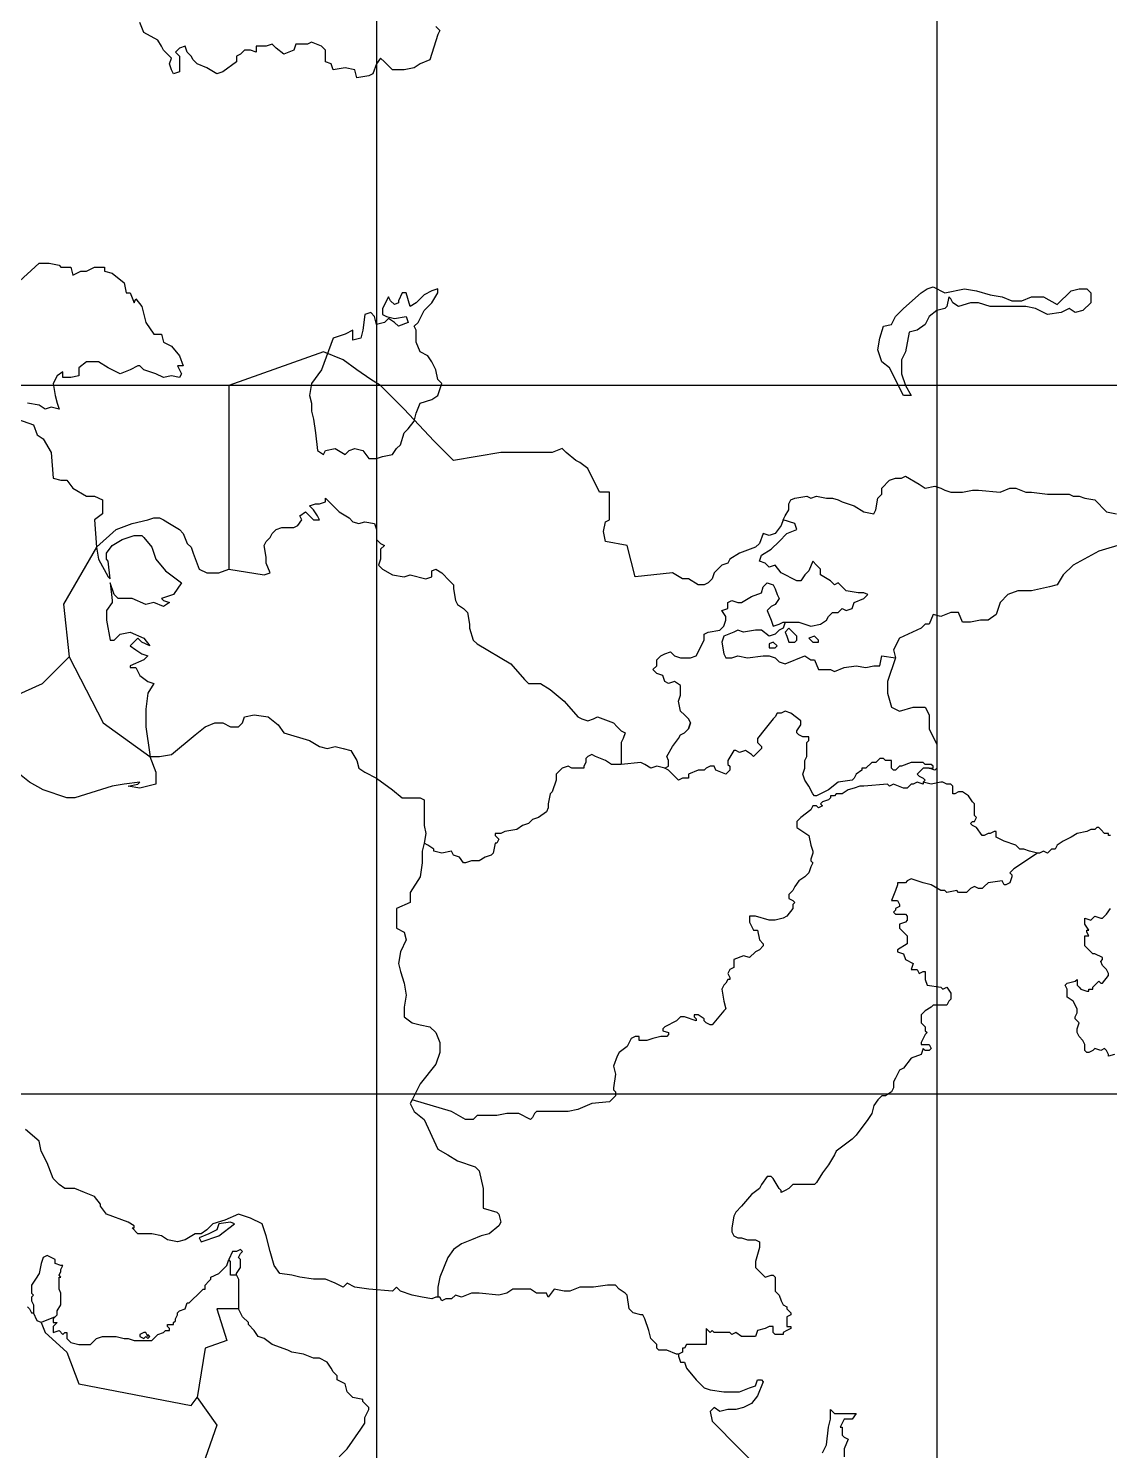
# Model space of a CAD drawing. Header units: millimetres. Extents: x 1844 to 27622, y 2629 to 17869.
# Drawn here: x 18211 to 20211, y 9519 to 12150 of the extents above; entities that cross this region are included whole.
import ezdxf

# ---------------------------------------------------------------- set-up
doc = ezdxf.new("R2010")
doc.units = ezdxf.units.MM
for name, color, linetype in [('COUNTRY', 212, 'Continuous'), ('MAJOR_LAKE', 5, 'Continuous'), ('网格线', 251, 'Continuous')]:
    doc.layers.add(name, color=color, linetype=linetype)

msp = doc.modelspace()

# ---------------------------------------------------------------- linework, layer by layer
at = {"layer": 'COUNTRY', "lineweight": -3}
for p, q in [((18337, 11190), (18276, 11085)), ((18276, 11085), (18286.5, 10987.4)), ((18286.5, 10987.4), (18349.3, 10865.4)), ((18349.3, 10865.4), (18435.6, 10803.1))]:
    msp.add_line(p, q, dxfattribs=at)
at = {"layer": 'COUNTRY', "lineweight": -3, "flags": 128}
for points in [[(18964.8, 12153.5), (18972.1, 12146.2), (18968.4, 12138.9), (18953.8, 12091.5), (18935.6, 12084.2), (18924.6, 12076.9), (18906.4, 12073.2), (18884.5, 12073.2), (18869.9, 12087.8), (18862.6, 12095.1), (18855.3, 12084.2), (18848, 12065.9), (18840.7, 12062.3), (18818.8, 12058.6), (18815.1, 12073.2), (18796.9, 12076.9), (18775, 12073.2), (18771.3, 12084.2), (18760.4, 12087.8), (18760.4, 12109.7), (18753.1, 12117), (18734.8, 12124.3), (18727.5, 12120.6), (18705.6, 12120.6), (18702, 12109.7), (18683.7, 12102.4), (18669.2, 12113.3), (18661.9, 12120.6), (18650.9, 12117), (18640, 12117), (18632.7, 12117), (18632.7, 12106), (18621.7, 12109.7), (18610.8, 12109.7), (18603.5, 12102.4), (18596.2, 12098.8), (18596.2, 12087.8), (18570.6, 12069.6), (18559.7, 12065.9), (18541.4, 12076.9), (18523.2, 12084.2), (18515.9, 12091.5), (18512.2, 12098.8), (18504.9, 12106), (18501.3, 12117), (18490.3, 12113.3), (18483, 12106), (18490.3, 12098.8), (18490.3, 12087.8), (18490.3, 12076.9), (18490.3, 12069.6), (18479.4, 12065.9), (18475.7, 12073.2), (18472.1, 12084.2), (18475.7, 12095.1), (18461.1, 12109.7), (18457.5, 12117), (18450.2, 12127.9), (18424.6, 12142.5), (18417.3, 12160.8)], [(19607.1, 11241.1), (19603.5, 11230.1), (19592.5, 11215.5), (19581.6, 11211.9), (19570.6, 11215.5), (19563.3, 11197.3), (19556, 11190), (19526.8, 11179), (19508.6, 11168.1), (19504.9, 11160.8), (19494, 11157.1), (19486.7, 11149.8), (19479.4, 11142.5), (19475.7, 11131.6), (19468.4, 11124.3), (19461.1, 11120.6), (19450.2, 11120.6), (19431.9, 11131.6), (19421, 11131.6), (19402.7, 11142.5), (19333.4, 11135.2), (19318.8, 11193.6), (19278.6, 11200.9), (19275, 11219.2), (19278.6, 11237.4), (19285.9, 11241.1), (19285.9, 11292.2), (19267.7, 11292.2), (19245.8, 11336), (19231.2, 11346.9), (19223.9, 11350.6), (19205.6, 11365.2), (19198.3, 11372.5), (19180.1, 11365.2), (19085.2, 11365.2), (18997.6, 11350.6), (18961.1, 11387.1), (18906.4, 11445.5), (18862.6, 11489.3), (18844.3, 11500.2), (18818.8, 11518.5), (18793.2, 11536.7), (18756.7, 11551.3), (18581.6, 11489.3), (18581.6, 11401.7), (18581.6, 11306.8), (18581.6, 11226.5), (18581.6, 11149.8)], [(19610.8, 11051.3), (19629, 11051.3), (19636.3, 11051.3), (19658.2, 11044), (19676.4, 11047.7), (19687.4, 11055), (19691, 11062.3), (19698.3, 11069.6), (19709.3, 11069.6), (19716.6, 11076.9), (19723.9, 11073.2), (19734.8, 11076.9), (19738.5, 11087.8), (19756.7, 11095.1), (19764, 11102.4), (19756.7, 11106), (19745.8, 11106), (19723.9, 11109.7), (19709.3, 11124.3), (19702, 11120.6), (19694.7, 11127.9), (19676.4, 11138.9), (19676.4, 11149.8), (19669.2, 11157.1), (19661.9, 11164.4), (19654.6, 11146.2), (19647.3, 11138.9), (19640, 11127.9), (19632.7, 11127.9), (19603.5, 11142.5), (19592.5, 11157.1), (19581.6, 11153.5), (19574.3, 11160.8), (19563.3, 11164.4), (19567, 11175.4), (19585.2, 11186.3), (19599.8, 11200.9), (19614.4, 11215.5), (19632.7, 11222.8), (19629, 11233.8), (19607.1, 11241.1), (19610.8, 11248.4), (19618.1, 11259.3), (19618.1, 11270.3), (19621.7, 11277.6), (19629, 11281.2), (19650.9, 11284.9), (19658.2, 11281.2), (19669.2, 11284.9), (19687.4, 11281.2), (19698.3, 11281.2), (19709.3, 11277.6), (19716.6, 11273.9), (19738.5, 11266.6), (19756.7, 11255.7), (19775, 11252), (19778.6, 11259.3), (19782.3, 11281.2), (19789.6, 11288.5), (19789.6, 11299.5), (19804.2, 11314.1), (19815.1, 11317.7), (19826.1, 11317.7), (19833.4, 11321.4), (19858.9, 11306.8), (19869.9, 11299.5), (19888.1, 11303.1), (19899.1, 11299.5), (19906.4, 11295.8), (19917.3, 11292.2), (19939.2, 11292.2), (19957.5, 11295.8), (19968.4, 11295.8), (20008.6, 11292.2), (20026.8, 11299.5), (20037.8, 11299.5), (20056, 11292.2), (20067, 11292.2), (20096.2, 11288.5), (20125.4, 11288.5), (20136.3, 11288.5), (20143.6, 11284.9), (20154.6, 11284.9), (20165.5, 11281.2), (20183.7, 11277.6), (20205.6, 11255.7), (20223.9, 11252)], [(18337, 11190), (18373.5, 11222.8), (18402.7, 11233.8), (18431.9, 11241.1), (18442.9, 11244.7), (18453.8, 11244.7), (18461.1, 11241.1), (18472.1, 11233.8), (18490.3, 11222.8), (18497.6, 11215.5), (18504.9, 11197.3), (18512.2, 11190), (18515.9, 11179), (18526.8, 11149.8), (18541.4, 11142.5), (18563.3, 11142.5), (18581.6, 11149.8), (18647.3, 11138.9), (18658.2, 11142.5), (18650.9, 11160.8), (18650.9, 11171.7), (18647.3, 11193.6), (18650.9, 11200.9), (18658.2, 11208.2), (18661.9, 11215.5), (18669.2, 11222.8), (18680.1, 11226.5), (18702, 11226.5), (18709.3, 11230.1), (18716.6, 11241.1), (18712.9, 11248.4), (18723.9, 11255.7), (18738.5, 11241.1), (18749.4, 11241.1), (18745.8, 11248.4), (18738.5, 11259.3), (18731.2, 11266.6), (18742.1, 11270.3), (18749.4, 11270.3), (18760.4, 11273.9), (18760.4, 11281.2), (18785.9, 11255.7), (18804.2, 11244.7), (18811.5, 11237.4), (18822.4, 11233.8), (18833.4, 11237.4), (18851.6, 11233.8), (18855.3, 11222.8), (18855.3, 11215.5), (18855.3, 11204.6), (18862.6, 11197.3), (18869.9, 11193.6), (18862.6, 11186.3), (18862.6, 11179), (18862.6, 11168.1), (18858.9, 11157.1), (18866.2, 11149.8), (18884.5, 11138.9), (18906.4, 11135.2), (18917.3, 11138.9), (18946.5, 11131.6), (18957.5, 11135.2), (18957.5, 11146.2), (18964.8, 11149.8), (18975.7, 11142.5), (18990.3, 11127.9), (18997.6, 11120.6), (18997.6, 11113.3), (19001.3, 11091.5), (19004.9, 11084.2), (19015.9, 11076.9), (19023.2, 11069.6), (19026.8, 11047.7), (19026.8, 11040.4), (19034.1, 11018.5), (19041.4, 11011.2), (19103.5, 10974.7), (19129, 10945.5), (19136.3, 10938.2), (19158.2, 10938.2), (19176.4, 10927.2), (19202, 10905.3), (19227.5, 10876.1), (19234.8, 10872.5), (19245.8, 10868.8), (19256.7, 10872.5), (19264, 10876.1), (19293.2, 10865.2), (19300.5, 10857.9), (19307.8, 10850.6), (19315.1, 10846.9), (19311.5, 10836), (19307.8, 10828.7), (19307.8, 10806.8), (19307.8, 10795.8), (19307.8, 10788.5), (19289.6, 10788.5), (19278.6, 10795.8), (19260.4, 10803.1), (19253.1, 10806.8), (19245.8, 10803.1), (19242.1, 10799.5), (19242.1, 10792.2), (19238.5, 10784.9), (19238.5, 10781.2), (19216.6, 10781.2), (19209.3, 10784.9), (19198.3, 10781.2), (19191, 10773.9), (19187.4, 10770.3), (19187.4, 10766.6), (19187.4, 10759.3), (19180.1, 10737.4), (19176.4, 10733.8), (19172.8, 10715.5), (19172.8, 10708.2), (19169.2, 10700.9), (19154.6, 10690), (19143.6, 10686.3), (19136.3, 10679), (19125.4, 10675.4), (19114.4, 10668.1), (19092.5, 10664.4), (19085.2, 10660.8), (19074.3, 10660.8), (19074.3, 10657.1), (19081.6, 10649.8), (19077.9, 10642.5), (19074.3, 10642.5), (19070.6, 10624.3), (19067, 10620.6), (19056, 10617), (19045.1, 10609.7), (19030.5, 10609.7), (19019.5, 10606), (19015.9, 10606), (19008.6, 10617), (18997.6, 10620.6), (18994, 10627.9), (18975.7, 10624.3), (18961.1, 10627.9), (18961.1, 10631.6), (18950.2, 10638.9), (18942.9, 10642.5)], [(20238.5, 11197.3), (20191, 11182.7), (20143.6, 11157.1), (20125.4, 11138.9), (20114.4, 11120.6), (20099.8, 11117), (20067, 11109.7), (20041.4, 11109.7), (20023.2, 11102.4), (20008.6, 11087.8), (20001.3, 11065.9), (19986.7, 11055), (19972.1, 11055), (19953.8, 11051.3), (19939.2, 11051.3), (19931.9, 11069.6), (19917.3, 11069.6), (19899.1, 11062.3), (19884.5, 11065.9), (19877.2, 11047.7), (19869.9, 11047.7), (19862.6, 11040.4), (19822.4, 11022.1), (19811.5, 11000.2), (19815.1, 10985.6)], [(19431.9, 10872.5), (19424.6, 10879.8), (19417.3, 10887.1), (19413.7, 10905.3), (19417.3, 10916.3), (19417.3, 10927.2), (19417.3, 10934.5), (19406.4, 10941.8), (19395.4, 10938.2), (19388.1, 10941.8), (19384.5, 10952.8), (19373.5, 10956.4), (19366.2, 10963.7), (19373.5, 10971), (19373.5, 10982), (19380.8, 10989.3), (19388.1, 10992.9), (19399.1, 10996.6), (19406.4, 10989.3), (19417.3, 10985.6), (19435.6, 10985.6), (19446.5, 10989.3), (19461.1, 11018.5), (19461.1, 11029.4), (19468.4, 11033.1), (19490.3, 11036.7), (19497.6, 11044), (19501.3, 11055), (19501.3, 11062.3), (19494, 11073.2), (19504.9, 11076.9), (19504.9, 11087.8), (19512.2, 11091.5), (19523.2, 11087.8), (19530.5, 11087.8), (19548.7, 11098.8), (19567, 11106), (19570.6, 11117), (19577.9, 11124.3), (19588.9, 11120.6), (19592.5, 11113.3), (19596.2, 11102.4), (19599.8, 11095.1), (19592.5, 11084.2), (19585.2, 11080.5), (19577.9, 11073.2), (19585.2, 11055), (19588.9, 11044), (19599.8, 11047.7), (19607.1, 11051.3), (19610.8, 11051.3), (19607.1, 11040.4), (19599.8, 11036.7), (19592.5, 11029.4), (19581.6, 11025.8), (19567, 11036.7), (19556, 11036.7), (19534.1, 11033.1), (19523.2, 11036.7), (19515.9, 11033.1), (19497.6, 11025.8), (19494, 11014.8), (19497.6, 10992.9), (19501.3, 10985.6), (19512.2, 10985.6), (19523.2, 10989.3), (19541.4, 10985.6), (19570.6, 10989.3), (19581.6, 10989.3), (19592.5, 10985.6), (19599.8, 10978.3), (19610.8, 10974.7), (19647.3, 10989.3), (19658.2, 10982), (19665.5, 10982), (19672.8, 10963.7), (19694.7, 10963.7), (19702, 10960.1), (19720.2, 10967.4), (19742.1, 10971), (19760.4, 10967.4), (19775, 10971), (19785.9, 10971), (19789.6, 10989.3), (19815.1, 10985.6), (19800.5, 10941.8), (19800.5, 10919.9), (19807.8, 10894.4), (19822.4, 10887.1), (19848, 10894.4), (19869.9, 10894.4), (19877.2, 10879.8), (19877.2, 10854.2), (19891.8, 10825), (19891.8, 10781.2), (19888.1, 10777.6), (19877.2, 10781.2), (19884.5, 10781.2), (19884.5, 10784.9), (19880.8, 10788.5), (19869.9, 10788.5), (19866.2, 10792.2), (19855.3, 10792.2), (19844.3, 10792.2), (19826.1, 10784.9), (19822.4, 10784.9), (19815.1, 10777.6), (19811.5, 10777.6), (19807.8, 10781.2), (19807.8, 10795.8), (19800.5, 10795.8), (19796.9, 10795.8), (19793.2, 10799.5), (19785.9, 10799.5), (19778.6, 10792.2), (19771.3, 10792.2), (19760.4, 10781.2), (19753.1, 10781.2), (19753.1, 10777.6), (19742.1, 10770.3), (19738.5, 10763), (19734.8, 10759.3), (19709.3, 10755.7), (19691, 10741.1), (19676.4, 10733.8), (19669.2, 10730.1), (19665.5, 10730.1), (19661.9, 10733.8), (19654.6, 10748.4), (19647.3, 10759.3), (19643.6, 10770.3), (19647.3, 10781.2), (19647.3, 10795.8), (19650.9, 10803.1), (19650.9, 10810.4), (19650.9, 10821.4), (19650.9, 10828.7), (19654.6, 10832.3), (19654.6, 10836), (19654.6, 10839.6), (19647.3, 10839.6), (19643.6, 10839.6), (19636.3, 10843.3), (19632.7, 10846.9), (19632.7, 10850.6), (19640, 10861.5), (19640, 10868.8), (19621.7, 10883.4), (19610.8, 10887.1), (19603.5, 10883.4), (19596.2, 10883.4), (19592.5, 10876.1), (19588.9, 10872.5), (19574.3, 10854.2), (19559.7, 10836), (19559.7, 10828.7), (19567, 10821.4), (19567, 10817.7), (19556, 10806.8), (19552.4, 10803.1), (19548.7, 10806.8), (19537.8, 10814.1), (19526.8, 10810.4), (19519.5, 10814.1), (19515.9, 10814.1), (19504.9, 10795.8), (19504.9, 10788.5), (19508.6, 10784.9), (19508.6, 10777.6), (19504.9, 10773.9), (19501.3, 10770.3), (19483, 10777.6), (19479.4, 10784.9), (19472.1, 10784.9), (19464.8, 10781.2), (19461.1, 10777.6), (19457.5, 10777.6), (19450.2, 10777.6), (19431.9, 10770.3), (19431.9, 10763), (19421, 10763), (19413.7, 10759.3), (19395.4, 10777.6), (19388.1, 10781.2), (19395.4, 10784.9), (19395.4, 10795.8), (19391.8, 10803.1), (19402.7, 10821.4), (19413.7, 10836), (19417.3, 10843.3), (19424.6, 10846.9), (19431.9, 10854.2)], [(19618.1, 11040.4), (19610.8, 11033.1), (19614.4, 11025.8), (19618.1, 11014.8), (19629, 11014.8), (19632.7, 11018.5), (19632.7, 11025.8), (19618.1, 11040.4)], [(19654.6, 11022.1), (19661.9, 11014.8), (19672.8, 11014.8), (19672.8, 11018.5), (19665.5, 11025.8), (19654.6, 11022.1)], [(19596.2, 11007.5), (19588.9, 11014.8), (19581.6, 11011.2), (19581.6, 11003.9), (19592.5, 11003.9), (19596.2, 11007.5)], [(18435.6, 10803.1), (18453.8, 10803.1), (18475.7, 10806.8), (18519.5, 10843.3), (18537.8, 10857.9), (18556, 10865.2), (18570.6, 10865.2), (18585.2, 10857.9), (18599.8, 10857.9), (18607.1, 10865.2), (18610.8, 10876.1), (18629, 10879.8), (18654.6, 10876.1), (18672.8, 10861.5), (18683.7, 10846.9), (18731.2, 10832.3), (18749.4, 10821.4), (18764, 10817.7), (18778.6, 10821.4), (18793.2, 10817.7), (18807.8, 10814.1), (18818.8, 10795.8), (18822.4, 10781.2), (18833.4, 10773.9), (18855.3, 10763), (18884.5, 10741.1), (18902.7, 10726.5), (18935.6, 10726.5), (18942.9, 10722.8), (18942.9, 10675.4), (18946.5, 10660.8), (18942.9, 10642.5), (18939.2, 10627.9), (18939.2, 10606), (18935.6, 10580.5), (18917.3, 10551.3), (18917.3, 10533.1), (18891.8, 10522.1), (18891.8, 10511.2), (18891.8, 10485.6), (18906.4, 10478.3), (18910, 10463.7), (18899.1, 10441.8), (18895.4, 10419.9), (18899.1, 10405.3), (18906.4, 10383.4), (18910, 10361.5), (18906.4, 10339.6), (18906.4, 10321.4), (18921, 10310.4), (18935.6, 10306.8), (18953.8, 10303.1), (18964.8, 10292.2), (18972.1, 10273.9), (18972.1, 10255.7), (18964.8, 10233.8), (18935.6, 10197.3), (18921, 10168.1), (18917.3, 10160.8), (18924.6, 10146.2), (18942.9, 10131.6), (18968.4, 10076.9), (18986.7, 10065.9), (19004.9, 10055), (19037.8, 10044), (19045.1, 10036.7), (19052.4, 10003.9), (19052.4, 9985.6), (19052.4, 9967.4), (19077.9, 9960.1), (19081.6, 9956.4), (19085.2, 9941.8), (19081.6, 9934.5), (19063.3, 9919.9), (19048.7, 9916.3), (19030.5, 9909), (19012.2, 9901.7), (18997.6, 9890.7), (18986.7, 9876.1), (18972.1, 9839.6), (18968.4, 9821.4), (18968.4, 9803.1)], [(19388.1, 10781.2), (19373.5, 10784.9), (19362.6, 10781.2), (19351.6, 10788.5), (19344.3, 10792.2), (19307.8, 10788.5)], [(19877.2, 10781.2), (19869.9, 10781.2), (19866.2, 10781.2), (19855.3, 10770.3), (19858.9, 10766.6), (19866.2, 10763), (19869.9, 10759.3), (19866.2, 10755.7)], [(20077.9, 10624.3), (20063.3, 10627.9), (20052.4, 10631.6), (20045.1, 10631.6), (20037.8, 10638.9), (20015.9, 10646.2), (20001.3, 10653.5), (20001.3, 10660.8), (20001.3, 10664.4), (19997.6, 10664.4), (19990.3, 10660.8), (19986.7, 10660.8), (19979.4, 10657.1), (19975.7, 10657.1), (19964.8, 10671.7), (19957.5, 10675.4), (19953.8, 10679), (19957.5, 10682.7), (19961.1, 10682.7), (19964.8, 10690), (19961.1, 10693.6), (19961.1, 10697.3), (19961.1, 10708.2), (19961.1, 10715.5), (19957.5, 10719.2), (19950.2, 10730.1), (19939.2, 10737.4), (19931.9, 10737.4), (19924.6, 10733.8), (19921, 10733.8), (19921, 10748.4), (19917.3, 10752), (19910, 10752), (19902.7, 10755.7), (19899.1, 10755.7), (19880.8, 10752), (19866.2, 10755.7), (19866.2, 10752), (19855.3, 10755.7), (19848, 10752), (19844.3, 10752), (19837, 10744.7), (19829.7, 10744.7), (19811.5, 10752), (19804.2, 10748.4), (19800.5, 10752), (19756.7, 10748.4), (19749.4, 10748.4), (19738.5, 10744.7), (19727.5, 10741.1), (19716.6, 10733.8), (19705.6, 10733.8), (19702, 10730.1), (19694.7, 10730.1), (19694.7, 10726.5), (19691, 10722.8), (19680.1, 10719.2), (19676.4, 10715.5), (19680.1, 10711.9), (19672.8, 10708.2), (19669.2, 10711.9), (19661.9, 10711.9), (19658.2, 10704.6), (19640, 10690), (19632.7, 10682.7), (19632.7, 10675.4), (19632.7, 10671.7), (19643.6, 10664.4), (19654.6, 10657.1), (19658.2, 10638.9), (19661.9, 10627.9), (19661.9, 10624.3), (19658.2, 10613.3), (19658.2, 10609.7), (19661.9, 10606), (19658.2, 10598.8), (19654.6, 10587.8), (19647.3, 10580.5), (19636.3, 10573.2), (19629, 10562.3), (19625.4, 10555), (19618.1, 10547.7), (19618.1, 10540.4), (19625.4, 10536.7), (19629, 10533.1), (19625.4, 10529.4), (19625.4, 10522.1), (19614.4, 10507.5), (19607.1, 10503.9), (19592.5, 10500.2), (19581.6, 10500.2), (19556, 10507.5), (19548.7, 10507.5), (19545.1, 10507.5), (19545.1, 10500.2), (19545.1, 10496.6), (19552.4, 10482), (19559.7, 10482), (19563.3, 10463.7), (19570.6, 10456.4), (19570.6, 10452.8), (19563.3, 10445.5), (19556, 10441.8), (19545.1, 10430.9), (19534.1, 10434.5), (19515.9, 10427.2), (19515.9, 10412.6), (19508.6, 10409), (19504.9, 10401.7), (19508.6, 10394.4), (19508.6, 10390.7), (19504.9, 10390.7), (19501.3, 10383.4), (19497.6, 10379.8), (19494, 10372.5), (19497.6, 10350.6), (19501.3, 10336), (19497.6, 10332.3), (19475.7, 10306.8), (19472.1, 10306.8), (19464.8, 10310.4), (19461.1, 10314.1), (19461.1, 10317.7), (19450.2, 10325), (19442.9, 10325), (19442.9, 10321.4), (19446.5, 10317.7), (19446.5, 10314.1), (19424.6, 10321.4), (19417.3, 10321.4), (19413.7, 10317.7), (19410, 10314.1), (19388.1, 10303.1), (19384.5, 10299.5), (19384.5, 10295.8), (19395.4, 10292.2), (19395.4, 10288.5), (19391.8, 10284.9), (19380.8, 10284.9), (19366.2, 10281.2), (19355.3, 10277.6), (19340.7, 10277.6), (19340.7, 10284.9), (19333.4, 10284.9), (19326.1, 10281.2), (19318.8, 10266.6), (19304.2, 10255.7), (19300.5, 10248.4), (19293.2, 10230.1), (19296.9, 10215.5), (19293.2, 10190), (19293.2, 10186.3), (19296.9, 10182.7), (19296.9, 10175.4), (19285.9, 10164.4), (19253.1, 10160.8), (19227.5, 10149.8), (19209.3, 10146.2), (19176.4, 10146.2), (19158.2, 10146.2), (19150.9, 10146.2), (19147.3, 10142.5), (19143.6, 10135.2), (19140, 10131.6), (19118.1, 10142.5), (19096.2, 10142.5), (19077.9, 10138.9), (19063.3, 10138.9), (19052.4, 10138.9), (19041.4, 10138.9), (19037.8, 10135.2), (19034.1, 10131.6), (19026.8, 10131.6), (19019.5, 10131.6), (18994, 10146.2), (18921, 10168.1)], [(20212.9, 10657.1), (20209.3, 10657.1), (20209.3, 10660.8), (20205.6, 10660.8), (20202, 10660.8), (20194.7, 10668.1), (20191, 10671.7), (20187.4, 10671.7), (20183.7, 10668.1), (20176.4, 10668.1), (20169.2, 10664.4), (20150.9, 10660.8), (20140, 10653.5), (20125.4, 10646.2), (20114.4, 10638.9), (20110.8, 10631.6), (20103.5, 10631.6), (20096.2, 10624.3), (20088.9, 10627.9), (20081.6, 10624.3), (20077.9, 10624.3), (20034.1, 10595.1), (20026.8, 10587.8), (20030.5, 10584.2), (20030.5, 10580.5), (20026.8, 10569.6), (20019.5, 10565.9), (20015.9, 10565.9), (20012.2, 10573.2), (19986.7, 10569.6), (19979.4, 10562.3), (19975.7, 10558.6), (19968.4, 10558.6), (19961.1, 10562.3), (19953.8, 10558.6), (19950.2, 10555), (19946.5, 10551.3), (19942.9, 10551.3), (19935.6, 10551.3), (19931.9, 10551.3), (19928.3, 10555), (19910, 10551.3), (19906.4, 10555), (19899.1, 10555), (19880.8, 10565.9), (19866.2, 10569.6), (19844.3, 10576.9), (19837, 10573.2), (19833.4, 10569.6), (19822.4, 10569.6), (19818.8, 10569.6), (19818.8, 10565.9), (19815.1, 10555), (19807.8, 10536.7), (19818.8, 10536.7), (19822.4, 10529.4), (19822.4, 10525.8), (19815.1, 10522.1), (19815.1, 10518.5), (19811.5, 10514.8), (19815.1, 10511.2), (19818.8, 10511.2), (19833.4, 10511.2), (19837, 10507.5), (19837, 10503.9), (19837, 10500.2), (19833.4, 10496.6), (19822.4, 10492.9), (19822.4, 10485.6), (19837, 10471), (19837, 10463.7), (19837, 10456.4), (19818.8, 10445.5), (19818.8, 10441.8), (19829.7, 10438.2), (19833.4, 10427.2), (19848, 10419.9), (19844.3, 10409), (19855.3, 10409), (19858.9, 10401.7), (19866.2, 10405.3), (19869.9, 10405.3), (19869.9, 10398), (19869.9, 10390.7), (19873.5, 10379.8), (19899.1, 10376.1), (19902.7, 10372.5), (19910, 10376.1), (19917.3, 10365.2), (19917.3, 10357.9), (19917.3, 10354.2), (19913.7, 10350.6), (19910, 10343.3), (19899.1, 10343.3), (19895.4, 10343.3), (19891.8, 10343.3), (19884.5, 10343.3), (19880.8, 10339.6), (19869.9, 10332.3), (19862.6, 10325), (19862.6, 10310.4), (19869.9, 10303.1), (19869.9, 10295.8), (19873.5, 10292.2), (19869.9, 10288.5), (19866.2, 10281.2), (19862.6, 10273.9), (19862.6, 10270.3), (19866.2, 10270.3), (19877.2, 10270.3), (19880.8, 10263), (19877.2, 10259.3), (19873.5, 10259.3), (19869.9, 10259.3), (19866.2, 10263), (19862.6, 10252), (19844.3, 10244.7), (19829.7, 10226.5), (19822.4, 10222.8), (19818.8, 10215.5), (19815.1, 10208.2), (19811.5, 10200.9), (19811.5, 10190), (19807.8, 10182.7), (19796.9, 10175.4), (19789.6, 10175.4), (19782.3, 10168.1), (19775, 10157.1), (19771.3, 10142.5), (19764, 10131.6), (19742.1, 10102.4), (19734.8, 10095.1), (19720.2, 10084.2), (19705.6, 10073.2), (19702, 10065.9), (19691, 10047.7), (19680.1, 10033.1), (19669.2, 10014.8), (19665.5, 10011.2), (19658.2, 10011.2), (19632.7, 10011.2), (19625.4, 10011.2), (19618.1, 10003.9), (19610.8, 10000.2), (19603.5, 9996.6), (19603.5, 10000.2), (19599.8, 10003.9), (19588.9, 10022.1), (19585.2, 10025.8), (19577.9, 10025.8), (19567, 10011.2), (19563.3, 10003.9), (19548.7, 9992.9), (19530.5, 9971), (19519.5, 9960.1), (19515.9, 9952.8), (19512.2, 9930.9), (19512.2, 9923.6), (19515.9, 9916.3), (19523.2, 9912.6), (19530.5, 9912.6), (19541.4, 9909), (19552.4, 9909), (19556, 9909), (19563.3, 9905.3), (19563.3, 9898), (19563.3, 9894.4), (19556, 9868.8), (19556, 9861.5), (19556, 9857.9), (19570.6, 9843.3), (19574.3, 9839.6), (19585.2, 9843.3), (19588.9, 9843.3), (19592.5, 9839.6), (19592.5, 9825), (19592.5, 9814.1), (19599.8, 9806.8), (19603.5, 9795.8), (19607.1, 9788.5), (19614.4, 9784.9), (19614.4, 9781.2), (19621.7, 9773.9), (19621.7, 9770.3), (19614.4, 9766.6), (19614.4, 9752), (19614.4, 9748.4), (19621.7, 9748.4), (19621.7, 9744.7), (19614.4, 9741.1), (19607.1, 9737.4), (19607.1, 9733.8), (19603.5, 9733.8), (19599.8, 9733.8), (19592.5, 9733.8), (19588.9, 9737.4), (19588.9, 9741.1), (19588.9, 9744.7), (19588.9, 9748.4), (19581.6, 9748.4), (19574.3, 9744.7), (19559.7, 9741.1), (19556, 9730.1), (19552.4, 9730.1), (19548.7, 9730.1), (19530.5, 9730.1), (19519.5, 9737.4), (19512.2, 9733.8), (19508.6, 9737.4), (19490.3, 9737.4), (19486.7, 9737.4), (19479.4, 9737.4), (19475.7, 9741.1), (19472.1, 9737.4), (19468.4, 9741.1), (19464.8, 9744.7), (19464.8, 9737.4), (19464.8, 9715.5), (19439.2, 9715.5), (19435.6, 9715.5), (19428.3, 9715.5), (19424.6, 9708.2), (19421, 9708.2), (19421, 9700.9), (19413.7, 9697.3)], [(20220.2, 10252), (20209.3, 10248.4), (20209.3, 10252), (20205.6, 10259.3), (20202, 10263), (20194.7, 10259.3), (20183.7, 10263), (20180.1, 10259.3), (20172.8, 10255.7), (20169.2, 10255.7), (20165.5, 10259.3), (20165.5, 10270.3), (20161.9, 10277.6), (20154.6, 10284.9), (20150.9, 10292.2), (20150.9, 10299.5), (20154.6, 10310.4), (20147.3, 10317.7), (20147.3, 10321.4), (20150.9, 10328.7), (20150.9, 10336), (20143.6, 10350.6), (20132.7, 10357.9), (20132.7, 10372.5), (20129, 10379.8), (20132.7, 10383.4), (20147.3, 10387.1), (20150.9, 10390.7), (20150.9, 10379.8), (20154.6, 10376.1), (20158.2, 10372.5), (20169.2, 10368.8), (20172.8, 10368.8), (20172.8, 10372.5), (20180.1, 10372.5), (20180.1, 10376.1), (20183.7, 10379.8), (20191, 10387.1), (20194.7, 10383.4), (20198.3, 10383.4), (20209.3, 10398), (20209.3, 10401.7), (20205.6, 10409), (20198.3, 10416.3), (20194.7, 10423.6), (20198.3, 10427.2), (20198.3, 10430.9), (20183.7, 10438.2), (20180.1, 10438.2), (20176.4, 10441.8), (20165.5, 10452.8), (20165.5, 10471), (20172.8, 10471), (20169.2, 10478.3), (20169.2, 10482), (20172.8, 10482), (20165.5, 10492.9), (20165.5, 10500.2), (20165.5, 10503.9), (20176.4, 10500.2), (20183.7, 10507.5), (20194.7, 10503.9), (20198.3, 10503.9), (20205.6, 10511.2), (20212.9, 10522.1)], [(18596.2, 9843.3), (18585.2, 9843.3), (18585.2, 9846.9), (18585.2, 9854.2), (18585.2, 9857.9), (18585.2, 9861.5), (18585.2, 9868.8), (18581.6, 9872.5)], [(18234.8, 9755.7), (18227.5, 9759.3), (18220.2, 9773.9)], [(18260.4, 9766.6), (18234.8, 9755.7), (18242.1, 9737.4), (18282.3, 9700.9), (18304.2, 9642.5), (18512.2, 9602.4), (18523.2, 9617)], [(18599.8, 9781.2), (18559.7, 9781.2), (18577.9, 9722.8), (18537.8, 9708.2), (18523.2, 9617), (18559.7, 9565.9), (18508.6, 9419.9), (18304.2, 9346.9), (18373.5, 9171.7)]]:
    msp.add_lwpolyline(points, dxfattribs=at)
at = {"layer": 'COUNTRY', "lineweight": -3}
msp.add_lwpolyline([(18088.9, 10894.4), (18186.8, 10915.2), (18237.4, 10938.3), (18286.5, 10987.4)], dxfattribs=at)
at = {"layer": 'COUNTRY', "lineweight": -3, "flags": 128}
msp.add_lwpolyline([(19431.9, 10872.5), (19435.6, 10865.2), (19431.9, 10854.2), (19435.6, 10865.2)], close=True, dxfattribs=at)
at = {"layer": 'COUNTRY', "linetype": 'Continuous', "lineweight": -3}
for points in [[(18968.4, 9803.1), (18964.8, 9803.1), (18957.5, 9799.5), (18939.2, 9803.1), (18921, 9806.8), (18899.1, 9814.1), (18891.8, 9821.4), (18884.5, 9814.1), (18840.7, 9817.7), (18815.1, 9821.4), (18800.5, 9828.7), (18796.9, 9825), (18793.2, 9821.4), (18778.6, 9828.7), (18760.4, 9836), (18738.5, 9836), (18712.9, 9839.6), (18698.3, 9843.3), (18676.4, 9846.9), (18665.5, 9861.5), (18658.2, 9887.1), (18650.9, 9916.3), (18643.6, 9938.2), (18621.7, 9949.1), (18610.8, 9952.8), (18599.8, 9956.4), (18574.3, 9945.5), (18552.4, 9938.2), (18541.4, 9927.2), (18530.5, 9919.9), (18519.5, 9919.9), (18501.3, 9909), (18486.7, 9905.3), (18468.4, 9909), (18457.5, 9916.3), (18439.2, 9919.9), (18421, 9919.9), (18413.7, 9919.9), (18402.7, 9930.9), (18406.4, 9930.9), (18406.4, 9934.5), (18395.4, 9941.8), (18355.3, 9956.4), (18344.3, 9971), (18344.3, 9974.7), (18333.4, 9989.3), (18315.1, 9996.6), (18296.9, 10003.9), (18278.6, 10003.9), (18267.7, 10011.2), (18256.7, 10022.1), (18245.8, 10051.3), (18234.8, 10073.2), (18231.2, 10091.5), (18205.6, 10113.3)], [(18592.5, 9938.2), (18585.2, 9941.8), (18563.3, 9938.2), (18559.7, 9927.2), (18545.1, 9919.9), (18526.8, 9912.6), (18530.5, 9905.3), (18563.3, 9916.3), (18592.5, 9938.2)], [(18260.4, 9766.6), (18264, 9770.3), (18264, 9777.6), (18271.3, 9788.5), (18271.3, 9792.2), (18271.3, 9810.4), (18267.7, 9817.7), (18267.7, 9828.7), (18267.7, 9839.6), (18271.3, 9839.6), (18267.7, 9843.3), (18271.3, 9850.6), (18271.3, 9854.2), (18275, 9861.5), (18271.3, 9861.5), (18260.4, 9865.2), (18260.4, 9868.8), (18260.4, 9872.5), (18253.1, 9876.1), (18245.8, 9879.8), (18238.5, 9876.1), (18234.8, 9865.2), (18231.2, 9846.9), (18223.9, 9836), (18216.6, 9825), (18216.6, 9817.7), (18216.6, 9810.4), (18220.2, 9806.8), (18216.6, 9803.1), (18216.6, 9795.8), (18220.2, 9788.5), (18220.2, 9784.9), (18220.2, 9781.2), (18220.2, 9773.9), (18220.2, 9773.9)], [(18260.4, 9766.6), (18256.7, 9763), (18256.7, 9755.7), (18264, 9755.7), (18256.7, 9748.4), (18256.7, 9737.4), (18267.7, 9741.1), (18275, 9733.8), (18278.6, 9737.4), (18282.3, 9737.4), (18282.3, 9726.5), (18289.6, 9719.2), (18304.2, 9715.5), (18326.1, 9715.5), (18329.7, 9719.2), (18337, 9726.5), (18348, 9730.1), (18373.5, 9730.1), (18388.1, 9726.5), (18395.4, 9726.5), (18406.4, 9722.8), (18439.2, 9722.8), (18442.9, 9726.5), (18450.2, 9733.8), (18461.1, 9737.4), (18464.8, 9741.1), (18472.1, 9741.1), (18472.1, 9744.7), (18468.4, 9748.4), (18468.4, 9752), (18468.4, 9752), (18479.4, 9752), (18479.4, 9755.7), (18483, 9759.3), (18483, 9763), (18486.7, 9770.3), (18486.7, 9773.9), (18490.3, 9777.6), (18501.3, 9781.2), (18504.9, 9792.2), (18508.6, 9792.2), (18515.9, 9799.5), (18523.2, 9806.8), (18530.5, 9814.1), (18534.1, 9817.7), (18537.8, 9817.7), (18537.8, 9821.4), (18537.8, 9825), (18545.1, 9832.3), (18545.1, 9832.3), (18548.7, 9836), (18548.7, 9839.6), (18563.3, 9846.9), (18577.9, 9861.5), (18581.6, 9872.5)], [(18596.2, 9843.3), (18596.2, 9846.9), (18603.5, 9857.9), (18603.5, 9868.8), (18603.5, 9872.5), (18599.8, 9876.1), (18603.5, 9883.4), (18607.1, 9887.1), (18603.5, 9890.7), (18596.2, 9887.1), (18588.9, 9887.1), (18581.6, 9872.5)], [(18596.2, 9843.3), (18599.8, 9836), (18599.8, 9792.2), (18599.8, 9781.2)], [(19413.7, 9697.3), (19410, 9697.3), (19391.8, 9704.6), (19377.2, 9704.6), (19373.5, 9708.2), (19373.5, 9715.5), (19369.9, 9719.2), (19362.6, 9726.5), (19358.9, 9741.1), (19351.6, 9763), (19348, 9770.3), (19344.3, 9770.3), (19329.7, 9773.9), (19322.4, 9781.2), (19318.8, 9806.8), (19315.1, 9810.4), (19304.2, 9817.7), (19296.9, 9825), (19282.3, 9825), (19256.7, 9821.4), (19231.2, 9821.4), (19212.9, 9814.1), (19202, 9814.1), (19183.7, 9817.7), (19172.8, 9803.1), (19169.2, 9810.4), (19150.9, 9810.4), (19140, 9817.7), (19121.7, 9817.7), (19107.1, 9817.7), (19096.2, 9810.4), (19081.6, 9806.8), (19045.1, 9810.4), (19030.5, 9810.4), (19012.2, 9803.1), (19001.3, 9806.8), (18994, 9799.5), (18983, 9799.5), (18975.7, 9795.8), (18972.1, 9803.1), (18968.4, 9803.1)], [(18209.3, 9784.9), (18212.9, 9781.2), (18216.6, 9773.9), (18220.2, 9773.9)], [(18785.9, 9507.5), (18800.5, 9522.1), (18826.1, 9558.6), (18833.4, 9569.6), (18833.4, 9580.5), (18840.7, 9595.1), (18840.7, 9598.8), (18833.4, 9606), (18829.7, 9609.7), (18829.7, 9613.3), (18811.5, 9617), (18800.5, 9627.9), (18796.9, 9642.5), (18789.6, 9646.2), (18782.3, 9649.8), (18782.3, 9657.1), (18775, 9664.4), (18771.3, 9671.7), (18764, 9682.7), (18749.4, 9690), (18738.5, 9690), (18720.2, 9697.3), (18698.3, 9700.9), (18691, 9704.6), (18661.9, 9715.5), (18647.3, 9726.5), (18636.3, 9730.1), (18629, 9741.1), (18618.1, 9752), (18618.1, 9755.7), (18607.1, 9766.6), (18599.8, 9781.2)], [(18417.3, 9730.1), (18424.6, 9726.5), (18428.3, 9730.1), (18431.9, 9726.5), (18435.6, 9730.1), (18431.9, 9733.8), (18431.9, 9730.1), (18428.3, 9737.4), (18424.6, 9737.4), (18417.3, 9733.8), (18417.3, 9730.1)], [(19413.7, 9697.3), (19413.7, 9693.6), (19417.3, 9682.7), (19424.6, 9682.7), (19428.3, 9671.7), (19446.5, 9649.8), (19461.1, 9635.2), (19472.1, 9631.6), (19497.6, 9627.9), (19526.8, 9627.9), (19545.1, 9635.2), (19556, 9638.9), (19559.7, 9649.8), (19567, 9649.8), (19570.6, 9646.2), (19559.7, 9620.6), (19548.7, 9606), (19534.1, 9598.8), (19519.5, 9595.1), (19504.9, 9595.1), (19490.3, 9591.5), (19479.4, 9598.8), (19472.1, 9591.5), (19475.7, 9573.2), (19526.8, 9522.1), (19545.1, 9503.9)], [(19680.1, 9514.8), (19687.4, 9529.4), (19691, 9562.3), (19694.7, 9576.9), (19694.7, 9595.1), (19698.3, 9591.5), (19702, 9587.8), (19738.5, 9587.8), (19742.1, 9587.8), (19734.8, 9576.9), (19720.2, 9576.9), (19712.9, 9562.3), (19716.6, 9562.3), (19716.6, 9547.7), (19720.2, 9544), (19727.5, 9540.4), (19720.2, 9522.1), (19720.2, 9507.5)]]:
    msp.add_lwpolyline(points, dxfattribs=at)
at = {"layer": 'MAJOR_LAKE', "linetype": 'Continuous', "lineweight": -3}
for points in [[(18187.4, 11675.4), (18231.2, 11715.5), (18249.4, 11715.5), (18267.7, 11711.9), (18271.3, 11708.2), (18289.6, 11708.2), (18293.2, 11693.6), (18307.8, 11700.9), (18318.8, 11700.9), (18333.4, 11708.2), (18351.6, 11708.2), (18351.6, 11700.9), (18366.2, 11697.3), (18388.1, 11679), (18391.8, 11660.8), (18399.1, 11660.8), (18406.4, 11642.5), (18410, 11649.8), (18421, 11635.2), (18428.3, 11606), (18442.9, 11584.2), (18457.5, 11584.2), (18461.1, 11569.6), (18475.7, 11562.3), (18490.3, 11544), (18497.6, 11525.8), (18486.7, 11525.8), (18494, 11511.2), (18490.3, 11503.9), (18475.7, 11507.5), (18461.1, 11503.9), (18446.5, 11511.2), (18424.6, 11518.5), (18417.3, 11525.8), (18413.7, 11525.8), (18399.1, 11518.5), (18380.8, 11511.2), (18358.9, 11522.1), (18340.7, 11533.1), (18318.8, 11533.1), (18304.2, 11522.1), (18304.2, 11507.5), (18289.6, 11503.9), (18275, 11503.9), (18275, 11514.8), (18264, 11507.5), (18256.7, 11492.9), (18260.4, 11471), (18264, 11456.4), (18267.7, 11445.5), (18253.1, 11449.1), (18242.1, 11445.5), (18231.2, 11452.8), (18209.3, 11456.4)], [(18855.3, 11354.2), (18866.2, 11357.9), (18884.5, 11361.5), (18891.8, 11372.5), (18899.1, 11379.8), (18906.4, 11401.7), (18913.7, 11409), (18924.6, 11423.6), (18928.3, 11438.2), (18935.6, 11456.4), (18957.5, 11463.7), (18968.4, 11471), (18975.7, 11492.9), (18968.4, 11500.2), (18964.8, 11518.5), (18957.5, 11533.1), (18950.2, 11544), (18935.6, 11551.3), (18928.3, 11569.6), (18928.3, 11591.5), (18924.6, 11598.8), (18931.9, 11606), (18942.9, 11627.9), (18957.5, 11642.5), (18968.4, 11660.8), (18968.4, 11668.1), (18957.5, 11664.4), (18942.9, 11657.1), (18928.3, 11642.5), (18917.3, 11635.2), (18910, 11660.8), (18902.7, 11660.8), (18895.4, 11646.2), (18895.4, 11642.5), (18888.1, 11638.9), (18880.8, 11646.2), (18877.2, 11653.5), (18866.2, 11631.6), (18866.2, 11620.6), (18873.5, 11617), (18888.1, 11613.3), (18910, 11617), (18913.7, 11606), (18895.4, 11598.8), (18888.1, 11606), (18877.2, 11613.3), (18869.9, 11606), (18855.3, 11602.4), (18851.6, 11617), (18844.3, 11624.3), (18833.4, 11620.6), (18829.7, 11591.5), (18826.1, 11576.9), (18811.5, 11573.2), (18811.5, 11584.2), (18811.5, 11591.5), (18796.9, 11584.2), (18775, 11576.9), (18753.1, 11518.5), (18734.8, 11492.9), (18731.2, 11471), (18734.8, 11456.4), (18734.8, 11441.8), (18738.5, 11427.2), (18742.1, 11401.7), (18745.8, 11368.8), (18756.7, 11361.5), (18760.4, 11368.8), (18778.6, 11372.5), (18796.9, 11361.5), (18804.2, 11368.8), (18815.1, 11372.5), (18829.7, 11368.8), (18840.7, 11354.2), (18855.3, 11354.2)], [(19884.5, 11671.7), (19906.4, 11660.8), (19942.9, 11668.1), (19964.8, 11664.4), (19990.3, 11657.1), (20012.2, 11653.5), (20030.5, 11646.2), (20048.7, 11646.2), (20067, 11653.5), (20088.9, 11653.5), (20114.4, 11638.9), (20140, 11664.4), (20154.6, 11668.1), (20169.2, 11668.1), (20176.4, 11660.8), (20176.4, 11642.5), (20161.9, 11627.9), (20147.3, 11624.3), (20136.3, 11631.6), (20121.7, 11624.3), (20096.2, 11620.6), (20074.3, 11631.6), (20056, 11635.2), (20037.8, 11635.2), (19990.3, 11635.2), (19968.4, 11642.5), (19953.8, 11642.5), (19931.9, 11635.2), (19921, 11642.5), (19917.3, 11649.8), (19913.7, 11653.5), (19910, 11635.2), (19906.4, 11631.6), (19891.8, 11627.9), (19877.2, 11617), (19869.9, 11602.4), (19855.3, 11591.5), (19840.7, 11587.8), (19833.4, 11551.3), (19826.1, 11536.7), (19826.1, 11522.1), (19826.1, 11511.2), (19833.4, 11489.3), (19844.3, 11471), (19829.7, 11471), (19804.2, 11522.1), (19789.6, 11533.1), (19782.3, 11555), (19785.9, 11576.9), (19793.2, 11598.8), (19807.8, 11602.4), (19815.1, 11617), (19829.7, 11631.6), (19862.6, 11660.8), (19873.5, 11668.1), (19884.5, 11671.7)], [(18191, 11427.2), (18220.2, 11416.3), (18227.5, 11398), (18238.5, 11390.7), (18253.1, 11365.2), (18256.7, 11317.7), (18271.3, 11314.1), (18282.3, 11314.1), (18293.2, 11299.5), (18318.8, 11284.9), (18333.4, 11284.9), (18348, 11277.6), (18348, 11252), (18333.4, 11241.1), (18337, 11190), (18340.7, 11168.1), (18358.9, 11135.2), (18362.6, 11131.6), (18358.9, 11164.4), (18355.3, 11168.1), (18355.3, 11179), (18366.2, 11193.6), (18384.5, 11204.6), (18406.4, 11211.9), (18421, 11211.9), (18424.6, 11208.2), (18439.2, 11190), (18446.5, 11168.1), (18464.8, 11146.2), (18494, 11124.3), (18479.4, 11102.4), (18457.5, 11095.1), (18461.1, 11091.5), (18472.1, 11087.8), (18461.1, 11080.5), (18442.9, 11087.8), (18428.3, 11084.2), (18402.7, 11095.1), (18377.2, 11095.1), (18369.9, 11102.4), (18362.6, 11124.3), (18366.2, 11091.5), (18366.2, 11087.8), (18355.3, 11073.2), (18355.3, 11055), (18362.6, 11018.5), (18369.9, 11018.5), (18380.8, 11029.4), (18399.1, 11033.1), (18424.6, 11022.1), (18435.6, 11007.5), (18421, 11014.8), (18413.7, 11022.1), (18399.1, 11007.5), (18410, 11000.2), (18421, 10992.9), (18431.9, 10989.3), (18424.6, 10982), (18399.1, 10971), (18399.1, 10967.4), (18410, 10967.4), (18417.3, 10952.8), (18431.9, 10941.8), (18442.9, 10938.2), (18431.9, 10919.9), (18428.3, 10890.7), (18428.3, 10857.9), (18435.6, 10806.8), (18435.6, 10803.1), (18446.5, 10773.9), (18446.5, 10752), (18417.3, 10744.7)], [(18417.3, 10744.7), (18395.4, 10748.4), (18413.7, 10752), (18417.3, 10755.7), (18388.1, 10752), (18366.2, 10748.4), (18296.9, 10726.5), (18282.3, 10726.5), (18238.5, 10741.1), (18212.9, 10755.7), (18194.7, 10770.3)]]:
    msp.add_lwpolyline(points, dxfattribs=at)
at = {"layer": '网格线', "linetype": 'Continuous'}
for points in [[(18855.3, 17638.9), (18855.3, 2828.7)], [(19891.8, 17638.9), (19891.8, 2828.7)], [(27147.3, 11489.3), (2271.3, 11489.3)], [(2271.3, 10179), (27147.3, 10179)]]:
    msp.add_lwpolyline(points, dxfattribs=at)

doc.saveas('drawing.dxf')
